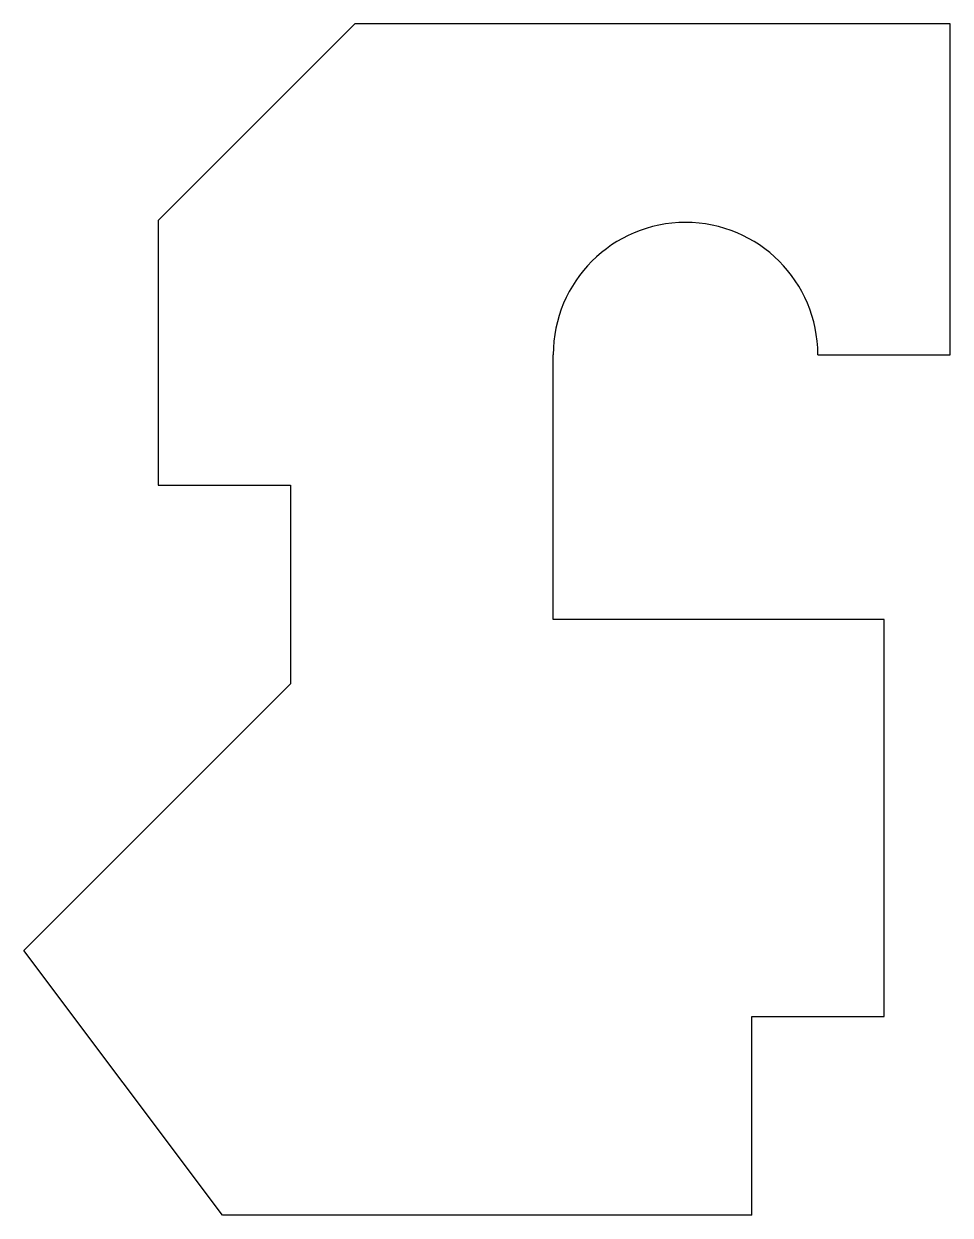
# Model space of a CAD drawing. Header units: inches. Extents: x 60 to 200, y 55 to 235.
import ezdxf

# ---------------------------------------------------------------- set-up
doc = ezdxf.new("R2010")
doc.units = ezdxf.units.IN
doc.header["$MEASUREMENT"] = 0

msp = doc.modelspace()

# ---------------------------------------------------------------- linework, layer by layer
for p, q in [((110, 235), (80.3, 205.3)), ((200, 235), (110, 235)), ((200, 185), (200, 235)), ((80.3, 205.3), (80.3, 165.3)), ((140, 145), (140, 185)), ((180, 185), (200, 185)), ((80.3, 165.3), (100.3, 165.3)), ((100.3, 165.3), (100.3, 135.3)), ((190, 145), (140, 145)), ((190, 85), (190, 145)), ((100.3, 135.3), (60, 95)), ((90, 55), (60, 95)), ((170, 55), (170, 85)), ((170, 85), (190, 85)), ((170, 55), (90, 55))]:
    msp.add_line(p, q)
msp.add_arc((160, 185), 20, 0, 180)

doc.saveas('drawing.dxf')
